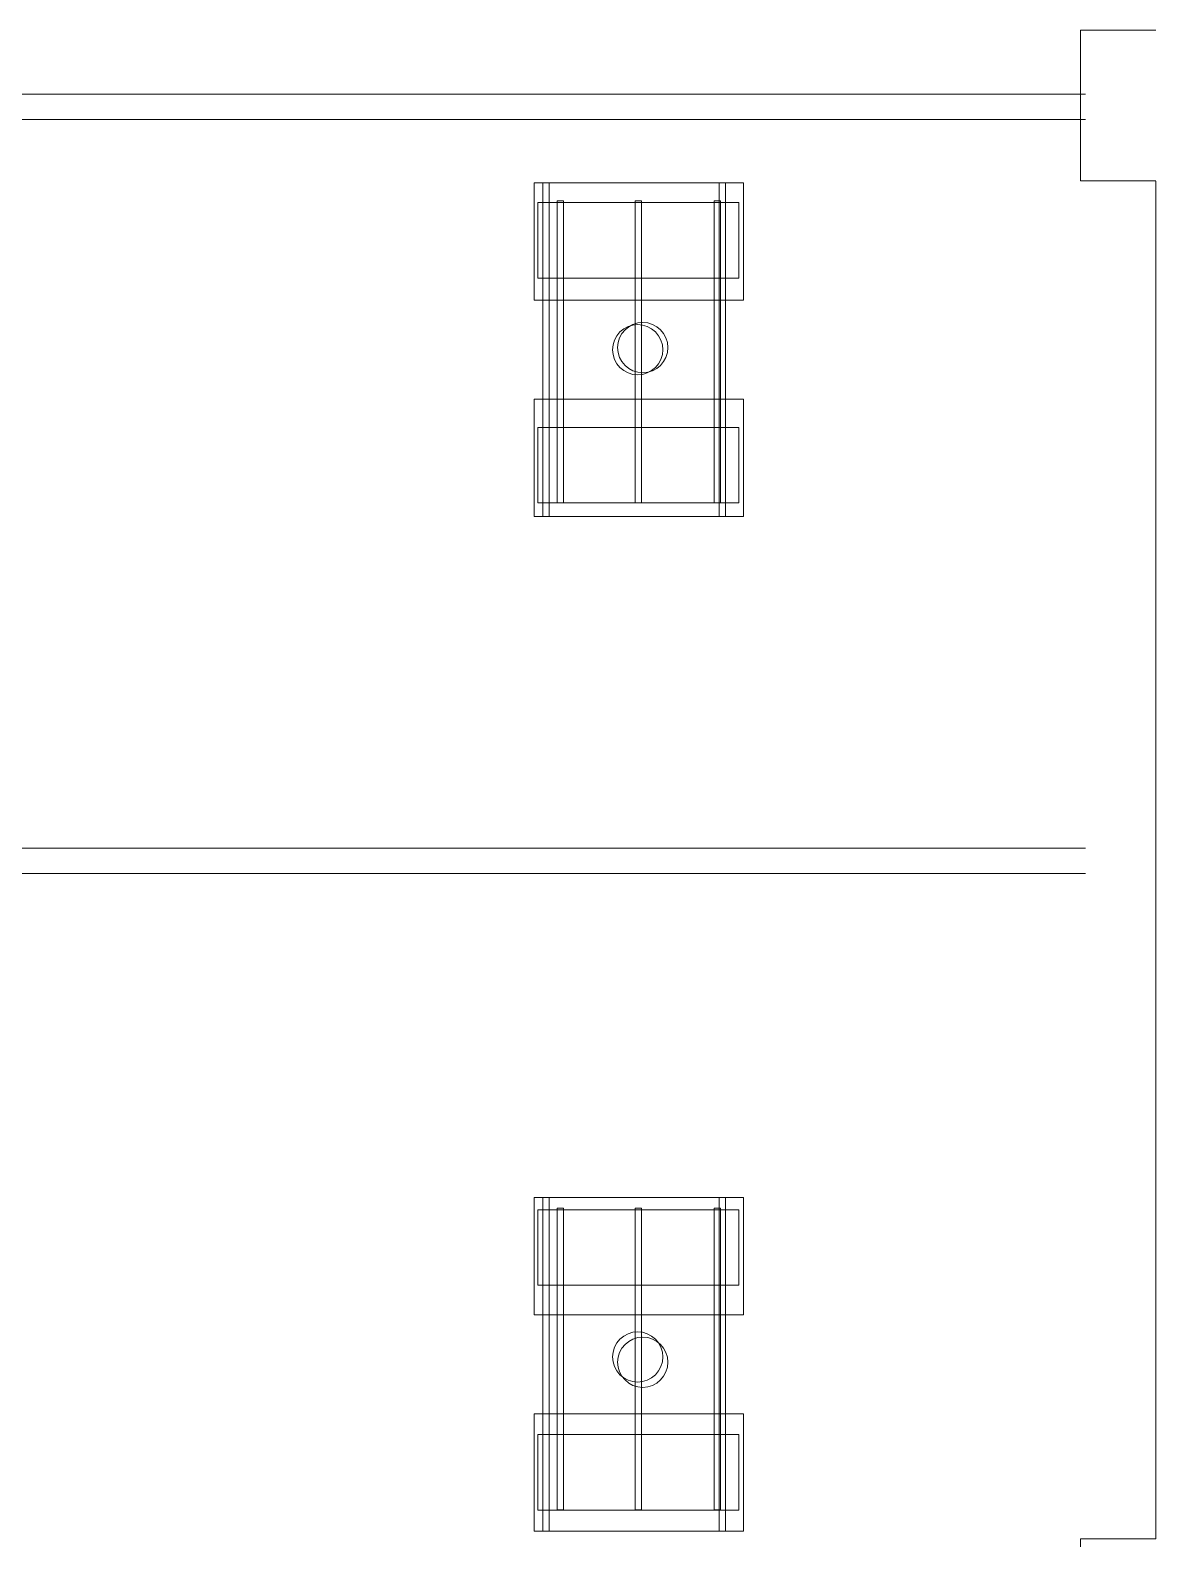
# Model space of a CAD drawing. Header units: inches. Extents: x -10671 to 1761, y -674 to 7170.
# Drawn here: x -2804 to -2535.2, y 3276.3 to 3636.3 of the extents above; entities that cross this region are included whole.
import ezdxf

# ---------------------------------------------------------------- set-up
doc = ezdxf.new("R2010")
doc.units = ezdxf.units.IN
doc.header["$LTSCALE"] = 19.2
doc.header["$MEASUREMENT"] = 0
doc.layers.add('PDF', color=6, linetype='Continuous', lineweight=5, true_color=0xff00ff)
doc.layers.add('Venue-Rigging Steel-High', color=7, linetype='Continuous', lineweight=5, true_color=0x800000)
doc.layers.add('Venue-Ceiling-Lights', color=7, linetype='Continuous', lineweight=5)
doc.layers.add('Venue-Walls and Doors', color=7, linetype='Continuous', lineweight=5)

# ---------------------------------------------------------------- blocks, each defined once
blk = doc.blocks.new('Group-1360-1')
at = {"layer": 'PDF'}
for points, invisible_edges in [([(-2660.1, 3565.92, 388), (-2663.18, 3564.28, 388), (-2664.82, 3561.21, 388), (-2660.1, 3565.92, 388)], 15), ([(-2654.69, 3564.28, 388), (-2660.1, 3565.92, 388), (-2664.82, 3561.21, 388), (-2654.69, 3564.28, 388)], 15), ([(-2664.82, 3561.21, 398), (-2664.48, 3562.34, 398), (-2663.18, 3564.28, 398), (-2664.82, 3561.21, 398)], 14), ([(-2663.92, 3556.71, 398), (-2664.82, 3561.21, 398), (-2663.18, 3564.28, 398), (-2663.92, 3556.71, 398)], 15), ([(-2663.18, 3564.28, 388), (-2664.48, 3562.34, 388), (-2664.82, 3561.21, 388), (-2663.18, 3564.28, 388)], 13), ([(-2653.94, 3556.71, 388), (-2654.69, 3564.28, 388), (-2664.82, 3561.21, 388), (-2653.94, 3556.71, 388)], 15), ([(-2664.48, 3562.34, 398), (-2663.92, 3563.37, 398), (-2663.18, 3564.28, 398), (-2664.48, 3562.34, 398)], 12), ([(-2663.18, 3564.28, 388), (-2663.92, 3563.37, 388), (-2664.48, 3562.34, 388), (-2663.18, 3564.28, 388)], 12), ([(-2663.92, 3556.71, 398), (-2663.18, 3564.28, 398), (-2653.05, 3561.21, 398), (-2663.92, 3556.71, 398)], 15), ([(-2663.18, 3564.28, 398), (-2662.27, 3565.03, 398), (-2660.1, 3565.92, 398), (-2663.18, 3564.28, 398)], 14), ([(-2663.18, 3564.28, 398), (-2660.1, 3565.92, 398), (-2657.76, 3565.92, 398), (-2663.18, 3564.28, 398)], 15), ([(-2663.18, 3564.28, 398), (-2657.76, 3565.92, 398), (-2653.05, 3561.21, 398), (-2663.18, 3564.28, 398)], 15), ([(-2660.1, 3565.92, 388), (-2662.27, 3565.03, 388), (-2663.18, 3564.28, 388), (-2660.1, 3565.92, 388)], 13), ([(-2662.27, 3565.03, 398), (-2661.23, 3565.58, 398), (-2660.1, 3565.92, 398), (-2662.27, 3565.03, 398)], 12), ([(-2660.1, 3565.92, 388), (-2661.23, 3565.58, 388), (-2662.27, 3565.03, 388), (-2660.1, 3565.92, 388)], 12), ([(-2660.1, 3565.92, 398), (-2658.93, 3566.04, 398), (-2657.76, 3565.92, 398), (-2660.1, 3565.92, 398)], 12), ([(-2657.76, 3565.92, 388), (-2658.93, 3566.04, 388), (-2660.1, 3565.92, 388), (-2657.76, 3565.92, 388)], 12), ([(-2654.69, 3564.28, 388), (-2657.76, 3565.92, 388), (-2660.1, 3565.92, 388), (-2654.69, 3564.28, 388)], 15), ([(-2657.76, 3565.92, 398), (-2656.64, 3565.58, 398), (-2655.6, 3565.03, 398), (-2657.76, 3565.92, 398)], 12), ([(-2657.76, 3565.92, 398), (-2655.6, 3565.03, 398), (-2654.69, 3564.28, 398), (-2657.76, 3565.92, 398)], 13), ([(-2657.76, 3565.92, 398), (-2654.69, 3564.28, 398), (-2653.05, 3561.21, 398), (-2657.76, 3565.92, 398)], 15), ([(-2655.6, 3565.03, 388), (-2656.64, 3565.58, 388), (-2657.76, 3565.92, 388), (-2655.6, 3565.03, 388)], 12), ([(-2654.69, 3564.28, 388), (-2655.6, 3565.03, 388), (-2657.76, 3565.92, 388), (-2654.69, 3564.28, 388)], 14), ([(-2654.69, 3564.28, 398), (-2653.94, 3563.37, 398), (-2653.39, 3562.34, 398), (-2654.69, 3564.28, 398)], 12), ([(-2654.69, 3564.28, 398), (-2653.39, 3562.34, 398), (-2653.05, 3561.21, 398), (-2654.69, 3564.28, 398)], 13), ([(-2653.39, 3562.34, 388), (-2653.94, 3563.37, 388), (-2654.69, 3564.28, 388), (-2653.39, 3562.34, 388)], 12), ([(-2653.05, 3561.21, 388), (-2653.39, 3562.34, 388), (-2654.69, 3564.28, 388), (-2653.05, 3561.21, 388)], 14), ([(-2653.94, 3556.71, 388), (-2653.05, 3561.21, 388), (-2654.69, 3564.28, 388), (-2653.94, 3556.71, 388)], 15), ([(-2664.82, 3558.87, 398), (-2664.93, 3560.04, 398), (-2664.82, 3561.21, 398), (-2664.82, 3558.87, 398)], 12), ([(-2664.82, 3561.21, 388), (-2664.93, 3560.04, 388), (-2664.82, 3558.87, 388), (-2664.82, 3561.21, 388)], 12), ([(-2663.92, 3556.71, 398), (-2664.82, 3558.87, 398), (-2664.82, 3561.21, 398), (-2663.92, 3556.71, 398)], 15), ([(-2664.82, 3561.21, 388), (-2664.82, 3558.87, 388), (-2663.92, 3556.71, 388), (-2664.82, 3561.21, 388)], 15), ([(-2664.82, 3561.21, 388), (-2663.92, 3556.71, 388), (-2662.27, 3555.05, 388), (-2664.82, 3561.21, 388)], 15), ([(-2664.82, 3561.21, 388), (-2662.27, 3555.05, 388), (-2653.94, 3556.71, 388), (-2664.82, 3561.21, 388)], 15), ([(-2653.05, 3561.21, 398), (-2655.6, 3555.05, 398), (-2663.92, 3556.71, 398), (-2653.05, 3561.21, 398)], 15), ([(-2653.05, 3561.21, 398), (-2653.94, 3556.71, 398), (-2655.6, 3555.05, 398), (-2653.05, 3561.21, 398)], 15), ([(-2653.05, 3561.21, 398), (-2653.05, 3558.87, 398), (-2653.94, 3556.71, 398), (-2653.05, 3561.21, 398)], 15), ([(-2653.94, 3556.71, 388), (-2653.05, 3558.87, 388), (-2653.05, 3561.21, 388), (-2653.94, 3556.71, 388)], 15), ([(-2653.05, 3561.21, 398), (-2652.93, 3560.04, 398), (-2653.05, 3558.87, 398), (-2653.05, 3561.21, 398)], 12), ([(-2653.05, 3558.87, 388), (-2652.93, 3560.04, 388), (-2653.05, 3561.21, 388), (-2653.05, 3558.87, 388)], 12), ([(-2663.92, 3556.71, 398), (-2664.48, 3557.74, 398), (-2664.82, 3558.87, 398), (-2663.92, 3556.71, 398)], 12), ([(-2664.82, 3558.87, 388), (-2664.48, 3557.74, 388), (-2663.92, 3556.71, 388), (-2664.82, 3558.87, 388)], 12), ([(-2653.05, 3558.87, 398), (-2653.39, 3557.74, 398), (-2653.94, 3556.71, 398), (-2653.05, 3558.87, 398)], 12), ([(-2653.94, 3556.71, 388), (-2653.39, 3557.74, 388), (-2653.05, 3558.87, 388), (-2653.94, 3556.71, 388)], 12), ([(-2662.27, 3555.05, 398), (-2663.18, 3555.8, 398), (-2663.92, 3556.71, 398), (-2662.27, 3555.05, 398)], 12), ([(-2660.1, 3554.16, 398), (-2662.27, 3555.05, 398), (-2663.92, 3556.71, 398), (-2660.1, 3554.16, 398)], 15), ([(-2655.6, 3555.05, 398), (-2660.1, 3554.16, 398), (-2663.92, 3556.71, 398), (-2655.6, 3555.05, 398)], 15), ([(-2663.92, 3556.71, 388), (-2663.18, 3555.8, 388), (-2662.27, 3555.05, 388), (-2663.92, 3556.71, 388)], 12), ([(-2662.27, 3555.05, 388), (-2657.76, 3554.16, 388), (-2653.94, 3556.71, 388), (-2662.27, 3555.05, 388)], 15), ([(-2660.1, 3554.16, 398), (-2661.23, 3554.5, 398), (-2662.27, 3555.05, 398), (-2660.1, 3554.16, 398)], 12), ([(-2662.27, 3555.05, 388), (-2661.23, 3554.5, 388), (-2660.1, 3554.16, 388), (-2662.27, 3555.05, 388)], 12), ([(-2662.27, 3555.05, 388), (-2660.1, 3554.16, 388), (-2657.76, 3554.16, 388), (-2662.27, 3555.05, 388)], 15), ([(-2655.6, 3555.05, 398), (-2657.76, 3554.16, 398), (-2660.1, 3554.16, 398), (-2655.6, 3555.05, 398)], 15), ([(-2657.76, 3554.16, 398), (-2658.93, 3554.04, 398), (-2660.1, 3554.16, 398), (-2657.76, 3554.16, 398)], 12), ([(-2660.1, 3554.16, 388), (-2658.93, 3554.04, 388), (-2657.76, 3554.16, 388), (-2660.1, 3554.16, 388)], 12), ([(-2657.76, 3554.16, 388), (-2655.6, 3555.05, 388), (-2653.94, 3556.71, 388), (-2657.76, 3554.16, 388)], 15), ([(-2655.6, 3555.05, 398), (-2656.64, 3554.5, 398), (-2657.76, 3554.16, 398), (-2655.6, 3555.05, 398)], 12), ([(-2657.76, 3554.16, 388), (-2656.64, 3554.5, 388), (-2655.6, 3555.05, 388), (-2657.76, 3554.16, 388)], 12), ([(-2653.94, 3556.71, 398), (-2654.69, 3555.8, 398), (-2655.6, 3555.05, 398), (-2653.94, 3556.71, 398)], 12), ([(-2655.6, 3555.05, 388), (-2654.69, 3555.8, 388), (-2653.94, 3556.71, 388), (-2655.6, 3555.05, 388)], 12)]:
    blk.add_3dface(points, dxfattribs=dict(at, invisible_edges=invisible_edges))
for points in [[(-2663.92, 3563.37, 388), (-2663.92, 3563.37, 398), (-2663.18, 3564.28, 398), (-2663.18, 3564.28, 388)], [(-2663.18, 3564.28, 388), (-2663.18, 3564.28, 398), (-2662.27, 3565.03, 398), (-2662.27, 3565.03, 388)], [(-2662.27, 3565.03, 388), (-2662.27, 3565.03, 398), (-2661.23, 3565.58, 398), (-2661.23, 3565.58, 388)], [(-2661.23, 3565.58, 388), (-2661.23, 3565.58, 398), (-2660.1, 3565.92, 398), (-2660.1, 3565.92, 388)], [(-2660.1, 3565.92, 388), (-2660.1, 3565.92, 398), (-2658.93, 3566.04, 398), (-2658.93, 3566.04, 388)], [(-2658.93, 3566.04, 388), (-2658.93, 3566.04, 398), (-2657.76, 3565.92, 398), (-2657.76, 3565.92, 388)], [(-2657.76, 3565.92, 388), (-2657.76, 3565.92, 398), (-2656.64, 3565.58, 398), (-2656.64, 3565.58, 388)], [(-2656.64, 3565.58, 388), (-2656.64, 3565.58, 398), (-2655.6, 3565.03, 398), (-2655.6, 3565.03, 388)], [(-2655.6, 3565.03, 388), (-2655.6, 3565.03, 398), (-2654.69, 3564.28, 398), (-2654.69, 3564.28, 388)], [(-2654.69, 3564.28, 388), (-2654.69, 3564.28, 398), (-2653.94, 3563.37, 398), (-2653.94, 3563.37, 388)], [(-2664.93, 3560.04, 388), (-2664.93, 3560.04, 398), (-2664.82, 3561.21, 398), (-2664.82, 3561.21, 388)], [(-2664.82, 3561.21, 388), (-2664.82, 3561.21, 398), (-2664.48, 3562.34, 398), (-2664.48, 3562.34, 388)], [(-2664.48, 3562.34, 388), (-2664.48, 3562.34, 398), (-2663.92, 3563.37, 398), (-2663.92, 3563.37, 388)], [(-2653.94, 3563.37, 388), (-2653.94, 3563.37, 398), (-2653.39, 3562.34, 398), (-2653.39, 3562.34, 388)], [(-2653.39, 3562.34, 388), (-2653.39, 3562.34, 398), (-2653.05, 3561.21, 398), (-2653.05, 3561.21, 388)], [(-2653.05, 3561.21, 388), (-2653.05, 3561.21, 398), (-2652.93, 3560.04, 398), (-2652.93, 3560.04, 388)], [(-2664.82, 3558.87, 388), (-2664.82, 3558.87, 398), (-2664.93, 3560.04, 398), (-2664.93, 3560.04, 388)], [(-2664.48, 3557.74, 388), (-2664.48, 3557.74, 398), (-2664.82, 3558.87, 398), (-2664.82, 3558.87, 388)], [(-2663.92, 3556.71, 388), (-2663.92, 3556.71, 398), (-2664.48, 3557.74, 398), (-2664.48, 3557.74, 388)], [(-2653.39, 3557.74, 388), (-2653.39, 3557.74, 398), (-2653.94, 3556.71, 398), (-2653.94, 3556.71, 388)], [(-2653.05, 3558.87, 388), (-2653.05, 3558.87, 398), (-2653.39, 3557.74, 398), (-2653.39, 3557.74, 388)], [(-2652.93, 3560.04, 388), (-2652.93, 3560.04, 398), (-2653.05, 3558.87, 398), (-2653.05, 3558.87, 388)], [(-2663.18, 3555.8, 388), (-2663.18, 3555.8, 398), (-2663.92, 3556.71, 398), (-2663.92, 3556.71, 388)], [(-2662.27, 3555.05, 388), (-2662.27, 3555.05, 398), (-2663.18, 3555.8, 398), (-2663.18, 3555.8, 388)], [(-2661.23, 3554.5, 388), (-2661.23, 3554.5, 398), (-2662.27, 3555.05, 398), (-2662.27, 3555.05, 388)], [(-2660.1, 3554.16, 388), (-2660.1, 3554.16, 398), (-2661.23, 3554.5, 398), (-2661.23, 3554.5, 388)], [(-2658.93, 3554.04, 388), (-2658.93, 3554.04, 398), (-2660.1, 3554.16, 398), (-2660.1, 3554.16, 388)], [(-2657.76, 3554.16, 388), (-2657.76, 3554.16, 398), (-2658.93, 3554.04, 398), (-2658.93, 3554.04, 388)], [(-2656.64, 3554.5, 388), (-2656.64, 3554.5, 398), (-2657.76, 3554.16, 398), (-2657.76, 3554.16, 388)], [(-2655.6, 3555.05, 388), (-2655.6, 3555.05, 398), (-2656.64, 3554.5, 398), (-2656.64, 3554.5, 388)], [(-2654.69, 3555.8, 388), (-2654.69, 3555.8, 398), (-2655.6, 3555.05, 398), (-2655.6, 3555.05, 388)], [(-2653.94, 3556.71, 388), (-2653.94, 3556.71, 398), (-2654.69, 3555.8, 398), (-2654.69, 3555.8, 388)]]:
    blk.add_3dface(points, dxfattribs=at)
blk = doc.blocks.new('Group-1361-1')
at = {"layer": 'PDF'}
for points in [[(-2682.81, 3595.14, 393.91), (-2682.81, 3595.14, 397.91), (-2634.81, 3595.14, 397.91), (-2634.81, 3595.14, 393.91)], [(-2682.81, 3577.14, 393.91), (-2682.81, 3577.14, 397.91), (-2682.81, 3595.14, 397.91), (-2682.81, 3595.14, 393.91)], [(-2634.81, 3595.14, 397.91), (-2682.81, 3595.14, 397.91), (-2682.81, 3577.14, 397.91), (-2634.81, 3577.14, 397.91)], [(-2634.81, 3577.14, 393.91), (-2682.81, 3577.14, 393.91), (-2682.81, 3595.14, 393.91), (-2634.81, 3595.14, 393.91)], [(-2634.81, 3595.14, 393.91), (-2634.81, 3595.14, 397.91), (-2634.81, 3577.14, 397.91), (-2634.81, 3577.14, 393.91)], [(-2634.81, 3577.14, 393.91), (-2634.81, 3577.14, 397.91), (-2682.81, 3577.14, 397.91), (-2682.81, 3577.14, 393.91)]]:
    blk.add_3dface(points, dxfattribs=at)
blk = doc.blocks.new('Group-1362-1')
at = {"layer": 'PDF'}
for points in [[(-2640.7, 3595.54, 397.97), (-2640.7, 3595.54, 398.97), (-2639.2, 3595.54, 398.97), (-2639.2, 3595.54, 397.97)], [(-2640.7, 3523.54, 397.97), (-2640.7, 3523.54, 398.97), (-2640.7, 3595.54, 398.97), (-2640.7, 3595.54, 397.97)], [(-2639.2, 3595.54, 398.97), (-2640.7, 3595.54, 398.97), (-2640.7, 3523.54, 398.97), (-2639.2, 3523.54, 398.97)], [(-2639.2, 3523.54, 397.97), (-2640.7, 3523.54, 397.97), (-2640.7, 3595.54, 397.97), (-2639.2, 3595.54, 397.97)], [(-2639.2, 3595.54, 397.97), (-2639.2, 3595.54, 398.97), (-2639.2, 3523.54, 398.97), (-2639.2, 3523.54, 397.97)], [(-2639.2, 3523.54, 397.97), (-2639.2, 3523.54, 398.97), (-2640.7, 3523.54, 398.97), (-2640.7, 3523.54, 397.97)]]:
    blk.add_3dface(points, dxfattribs=at)
blk = doc.blocks.new('Group-1363-1')
at = {"layer": 'PDF'}
for points in [[(-2659.52, 3595.54, 397.97), (-2659.52, 3595.54, 398.97), (-2658.02, 3595.54, 398.97), (-2658.02, 3595.54, 397.97)], [(-2659.52, 3523.54, 397.97), (-2659.52, 3523.54, 398.97), (-2659.52, 3595.54, 398.97), (-2659.52, 3595.54, 397.97)], [(-2658.02, 3595.54, 398.97), (-2659.52, 3595.54, 398.97), (-2659.52, 3523.54, 398.97), (-2658.02, 3523.54, 398.97)], [(-2658.02, 3523.54, 397.97), (-2659.52, 3523.54, 397.97), (-2659.52, 3595.54, 397.97), (-2658.02, 3595.54, 397.97)], [(-2658.02, 3595.54, 397.97), (-2658.02, 3595.54, 398.97), (-2658.02, 3523.54, 398.97), (-2658.02, 3523.54, 397.97)], [(-2658.02, 3523.54, 397.97), (-2658.02, 3523.54, 398.97), (-2659.52, 3523.54, 398.97), (-2659.52, 3523.54, 397.97)]]:
    blk.add_3dface(points, dxfattribs=at)
blk = doc.blocks.new('Group-1364-1')
at = {"layer": 'PDF'}
for points in [[(-2678.12, 3595.54, 397.97), (-2678.12, 3595.54, 398.97), (-2676.62, 3595.54, 398.97), (-2676.62, 3595.54, 397.97)], [(-2678.12, 3523.54, 397.97), (-2678.12, 3523.54, 398.97), (-2678.12, 3595.54, 398.97), (-2678.12, 3595.54, 397.97)], [(-2676.62, 3595.54, 398.97), (-2678.12, 3595.54, 398.97), (-2678.12, 3523.54, 398.97), (-2676.62, 3523.54, 398.97)], [(-2676.62, 3523.54, 397.97), (-2678.12, 3523.54, 397.97), (-2678.12, 3595.54, 397.97), (-2676.62, 3595.54, 397.97)], [(-2676.62, 3595.54, 397.97), (-2676.62, 3595.54, 398.97), (-2676.62, 3523.54, 398.97), (-2676.62, 3523.54, 397.97)], [(-2676.62, 3523.54, 397.97), (-2676.62, 3523.54, 398.97), (-2678.12, 3523.54, 398.97), (-2678.12, 3523.54, 397.97)]]:
    blk.add_3dface(points, dxfattribs=at)
blk = doc.blocks.new('Group-1365-1')
at = {"layer": 'PDF'}
for points in [[(-2682.81, 3541.51, 393.91), (-2682.81, 3541.51, 397.91), (-2634.81, 3541.51, 397.91), (-2634.81, 3541.51, 393.91)], [(-2682.81, 3523.51, 393.91), (-2682.81, 3523.51, 397.91), (-2682.81, 3541.51, 397.91), (-2682.81, 3541.51, 393.91)], [(-2634.81, 3541.51, 397.91), (-2682.81, 3541.51, 397.91), (-2682.81, 3523.51, 397.91), (-2634.81, 3523.51, 397.91)], [(-2634.81, 3523.51, 393.91), (-2682.81, 3523.51, 393.91), (-2682.81, 3541.51, 393.91), (-2634.81, 3541.51, 393.91)], [(-2634.81, 3541.51, 393.91), (-2634.81, 3541.51, 397.91), (-2634.81, 3523.51, 397.91), (-2634.81, 3523.51, 393.91)], [(-2634.81, 3523.51, 393.91), (-2634.81, 3523.51, 397.91), (-2682.81, 3523.51, 397.91), (-2682.81, 3523.51, 393.91)]]:
    blk.add_3dface(points, dxfattribs=at)
blk = doc.blocks.new('Group-1366-1')
at = {"layer": 'PDF'}
for name in ['Group-1361-1', 'Group-1364-1', 'Group-1363-1', 'Group-1362-1', 'Group-1360-1', 'Group-1365-1']:
    blk.add_blockref(name, (0, 0), dxfattribs=at)
blk = doc.blocks.new('Group-1374-1')
at = {"layer": 'PDF'}
for points, invisible_edges in [([(-2664.82, 3320.87, 398), (-2664.48, 3321.99, 398), (-2663.92, 3323.03, 398), (-2664.82, 3320.87, 398)], 12), ([(-2664.82, 3318.53, 398), (-2664.82, 3320.87, 398), (-2663.92, 3323.03, 398), (-2664.82, 3318.53, 398)], 15), ([(-2663.92, 3316.36, 398), (-2664.82, 3318.53, 398), (-2663.92, 3323.03, 398), (-2663.92, 3316.36, 398)], 15), ([(-2663.92, 3323.03, 388), (-2664.48, 3321.99, 388), (-2664.82, 3320.87, 388), (-2663.92, 3323.03, 388)], 12), ([(-2663.92, 3323.03, 388), (-2664.82, 3320.87, 388), (-2663.92, 3316.36, 388), (-2663.92, 3323.03, 388)], 15), ([(-2663.92, 3323.03, 398), (-2662.27, 3324.69, 398), (-2657.76, 3325.58, 398), (-2663.92, 3323.03, 398)], 15), ([(-2663.92, 3323.03, 398), (-2657.76, 3325.58, 398), (-2653.94, 3323.03, 398), (-2663.92, 3323.03, 398)], 15), ([(-2660.1, 3325.58, 388), (-2662.27, 3324.69, 388), (-2663.92, 3323.03, 388), (-2660.1, 3325.58, 388)], 15), ([(-2655.6, 3324.69, 388), (-2660.1, 3325.58, 388), (-2663.92, 3323.03, 388), (-2655.6, 3324.69, 388)], 15), ([(-2663.92, 3323.03, 398), (-2663.18, 3323.94, 398), (-2662.27, 3324.69, 398), (-2663.92, 3323.03, 398)], 12), ([(-2662.27, 3324.69, 388), (-2663.18, 3323.94, 388), (-2663.92, 3323.03, 388), (-2662.27, 3324.69, 388)], 12), ([(-2663.92, 3316.36, 388), (-2653.94, 3316.36, 388), (-2655.6, 3324.69, 388), (-2663.92, 3316.36, 388)], 15), ([(-2663.92, 3316.36, 388), (-2655.6, 3324.69, 388), (-2663.92, 3323.03, 388), (-2663.92, 3316.36, 388)], 15), ([(-2663.92, 3323.03, 398), (-2653.94, 3323.03, 398), (-2655.6, 3314.71, 398), (-2663.92, 3323.03, 398)], 15), ([(-2663.92, 3323.03, 398), (-2655.6, 3314.71, 398), (-2663.92, 3316.36, 398), (-2663.92, 3323.03, 398)], 15), ([(-2662.27, 3324.69, 398), (-2661.23, 3325.24, 398), (-2660.1, 3325.58, 398), (-2662.27, 3324.69, 398)], 12), ([(-2662.27, 3324.69, 398), (-2660.1, 3325.58, 398), (-2657.76, 3325.58, 398), (-2662.27, 3324.69, 398)], 15), ([(-2660.1, 3325.58, 388), (-2661.23, 3325.24, 388), (-2662.27, 3324.69, 388), (-2660.1, 3325.58, 388)], 12), ([(-2660.1, 3325.58, 398), (-2658.93, 3325.7, 398), (-2657.76, 3325.58, 398), (-2660.1, 3325.58, 398)], 12), ([(-2657.76, 3325.58, 388), (-2658.93, 3325.7, 388), (-2660.1, 3325.58, 388), (-2657.76, 3325.58, 388)], 12), ([(-2655.6, 3324.69, 388), (-2657.76, 3325.58, 388), (-2660.1, 3325.58, 388), (-2655.6, 3324.69, 388)], 15), ([(-2657.76, 3325.58, 398), (-2656.64, 3325.24, 398), (-2655.6, 3324.69, 398), (-2657.76, 3325.58, 398)], 12), ([(-2657.76, 3325.58, 398), (-2655.6, 3324.69, 398), (-2653.94, 3323.03, 398), (-2657.76, 3325.58, 398)], 15), ([(-2655.6, 3324.69, 388), (-2656.64, 3325.24, 388), (-2657.76, 3325.58, 388), (-2655.6, 3324.69, 388)], 12), ([(-2655.6, 3324.69, 398), (-2654.69, 3323.94, 398), (-2653.94, 3323.03, 398), (-2655.6, 3324.69, 398)], 12), ([(-2653.94, 3323.03, 388), (-2654.69, 3323.94, 388), (-2655.6, 3324.69, 388), (-2653.94, 3323.03, 388)], 12), ([(-2653.05, 3320.87, 388), (-2653.94, 3323.03, 388), (-2655.6, 3324.69, 388), (-2653.05, 3320.87, 388)], 15), ([(-2653.94, 3316.36, 388), (-2653.05, 3320.87, 388), (-2655.6, 3324.69, 388), (-2653.94, 3316.36, 388)], 15), ([(-2653.94, 3323.03, 398), (-2653.05, 3318.53, 398), (-2655.6, 3314.71, 398), (-2653.94, 3323.03, 398)], 15), ([(-2653.94, 3323.03, 398), (-2653.39, 3321.99, 398), (-2653.05, 3320.87, 398), (-2653.94, 3323.03, 398)], 12), ([(-2653.94, 3323.03, 398), (-2653.05, 3320.87, 398), (-2653.05, 3318.53, 398), (-2653.94, 3323.03, 398)], 15), ([(-2653.05, 3320.87, 388), (-2653.39, 3321.99, 388), (-2653.94, 3323.03, 388), (-2653.05, 3320.87, 388)], 12), ([(-2664.82, 3318.53, 398), (-2664.93, 3319.7, 398), (-2664.82, 3320.87, 398), (-2664.82, 3318.53, 398)], 12), ([(-2664.82, 3320.87, 388), (-2664.93, 3319.7, 388), (-2664.82, 3318.53, 388), (-2664.82, 3320.87, 388)], 12), ([(-2664.82, 3320.87, 388), (-2664.82, 3318.53, 388), (-2663.92, 3316.36, 388), (-2664.82, 3320.87, 388)], 15), ([(-2653.94, 3316.36, 388), (-2653.05, 3318.53, 388), (-2653.05, 3320.87, 388), (-2653.94, 3316.36, 388)], 15), ([(-2653.05, 3320.87, 398), (-2652.93, 3319.7, 398), (-2653.05, 3318.53, 398), (-2653.05, 3320.87, 398)], 12), ([(-2653.05, 3318.53, 388), (-2652.93, 3319.7, 388), (-2653.05, 3320.87, 388), (-2653.05, 3318.53, 388)], 12), ([(-2663.92, 3316.36, 398), (-2664.48, 3317.4, 398), (-2664.82, 3318.53, 398), (-2663.92, 3316.36, 398)], 12), ([(-2664.82, 3318.53, 388), (-2664.48, 3317.4, 388), (-2663.92, 3316.36, 388), (-2664.82, 3318.53, 388)], 12), ([(-2662.27, 3314.71, 398), (-2663.18, 3315.45, 398), (-2663.92, 3316.36, 398), (-2662.27, 3314.71, 398)], 12), ([(-2660.1, 3313.81, 398), (-2662.27, 3314.71, 398), (-2663.92, 3316.36, 398), (-2660.1, 3313.81, 398)], 15), ([(-2655.6, 3314.71, 398), (-2660.1, 3313.81, 398), (-2663.92, 3316.36, 398), (-2655.6, 3314.71, 398)], 15), ([(-2663.92, 3316.36, 388), (-2663.18, 3315.45, 388), (-2662.27, 3314.71, 388), (-2663.92, 3316.36, 388)], 12), ([(-2663.92, 3316.36, 388), (-2662.27, 3314.71, 388), (-2657.76, 3313.81, 388), (-2663.92, 3316.36, 388)], 15), ([(-2663.92, 3316.36, 388), (-2657.76, 3313.81, 388), (-2653.94, 3316.36, 388), (-2663.92, 3316.36, 388)], 15), ([(-2657.76, 3313.81, 388), (-2655.6, 3314.71, 388), (-2653.94, 3316.36, 388), (-2657.76, 3313.81, 388)], 15), ([(-2653.05, 3318.53, 398), (-2653.94, 3316.36, 398), (-2655.6, 3314.71, 398), (-2653.05, 3318.53, 398)], 15), ([(-2653.94, 3316.36, 398), (-2654.69, 3315.45, 398), (-2655.6, 3314.71, 398), (-2653.94, 3316.36, 398)], 12), ([(-2655.6, 3314.71, 388), (-2654.69, 3315.45, 388), (-2653.94, 3316.36, 388), (-2655.6, 3314.71, 388)], 12), ([(-2653.05, 3318.53, 398), (-2653.39, 3317.4, 398), (-2653.94, 3316.36, 398), (-2653.05, 3318.53, 398)], 12), ([(-2653.94, 3316.36, 388), (-2653.39, 3317.4, 388), (-2653.05, 3318.53, 388), (-2653.94, 3316.36, 388)], 12), ([(-2660.1, 3313.81, 398), (-2661.23, 3314.15, 398), (-2662.27, 3314.71, 398), (-2660.1, 3313.81, 398)], 12), ([(-2662.27, 3314.71, 388), (-2661.23, 3314.15, 388), (-2660.1, 3313.81, 388), (-2662.27, 3314.71, 388)], 12), ([(-2662.27, 3314.71, 388), (-2660.1, 3313.81, 388), (-2657.76, 3313.81, 388), (-2662.27, 3314.71, 388)], 15), ([(-2655.6, 3314.71, 398), (-2657.76, 3313.81, 398), (-2660.1, 3313.81, 398), (-2655.6, 3314.71, 398)], 15), ([(-2657.76, 3313.81, 398), (-2658.93, 3313.7, 398), (-2660.1, 3313.81, 398), (-2657.76, 3313.81, 398)], 12), ([(-2660.1, 3313.81, 388), (-2658.93, 3313.7, 388), (-2657.76, 3313.81, 388), (-2660.1, 3313.81, 388)], 12), ([(-2655.6, 3314.71, 398), (-2656.64, 3314.15, 398), (-2657.76, 3313.81, 398), (-2655.6, 3314.71, 398)], 12), ([(-2657.76, 3313.81, 388), (-2656.64, 3314.15, 388), (-2655.6, 3314.71, 388), (-2657.76, 3313.81, 388)], 12)]:
    blk.add_3dface(points, dxfattribs=dict(at, invisible_edges=invisible_edges))
for points in [[(-2664.48, 3321.99, 388), (-2664.48, 3321.99, 398), (-2663.92, 3323.03, 398), (-2663.92, 3323.03, 388)], [(-2663.92, 3323.03, 388), (-2663.92, 3323.03, 398), (-2663.18, 3323.94, 398), (-2663.18, 3323.94, 388)], [(-2663.18, 3323.94, 388), (-2663.18, 3323.94, 398), (-2662.27, 3324.69, 398), (-2662.27, 3324.69, 388)], [(-2662.27, 3324.69, 388), (-2662.27, 3324.69, 398), (-2661.23, 3325.24, 398), (-2661.23, 3325.24, 388)], [(-2661.23, 3325.24, 388), (-2661.23, 3325.24, 398), (-2660.1, 3325.58, 398), (-2660.1, 3325.58, 388)], [(-2660.1, 3325.58, 388), (-2660.1, 3325.58, 398), (-2658.93, 3325.7, 398), (-2658.93, 3325.7, 388)], [(-2658.93, 3325.7, 388), (-2658.93, 3325.7, 398), (-2657.76, 3325.58, 398), (-2657.76, 3325.58, 388)], [(-2657.76, 3325.58, 388), (-2657.76, 3325.58, 398), (-2656.64, 3325.24, 398), (-2656.64, 3325.24, 388)], [(-2656.64, 3325.24, 388), (-2656.64, 3325.24, 398), (-2655.6, 3324.69, 398), (-2655.6, 3324.69, 388)], [(-2655.6, 3324.69, 388), (-2655.6, 3324.69, 398), (-2654.69, 3323.94, 398), (-2654.69, 3323.94, 388)], [(-2654.69, 3323.94, 388), (-2654.69, 3323.94, 398), (-2653.94, 3323.03, 398), (-2653.94, 3323.03, 388)], [(-2653.94, 3323.03, 388), (-2653.94, 3323.03, 398), (-2653.39, 3321.99, 398), (-2653.39, 3321.99, 388)], [(-2664.93, 3319.7, 388), (-2664.93, 3319.7, 398), (-2664.82, 3320.87, 398), (-2664.82, 3320.87, 388)], [(-2664.82, 3318.53, 388), (-2664.82, 3318.53, 398), (-2664.93, 3319.7, 398), (-2664.93, 3319.7, 388)], [(-2664.82, 3320.87, 388), (-2664.82, 3320.87, 398), (-2664.48, 3321.99, 398), (-2664.48, 3321.99, 388)], [(-2653.39, 3321.99, 388), (-2653.39, 3321.99, 398), (-2653.05, 3320.87, 398), (-2653.05, 3320.87, 388)], [(-2653.05, 3320.87, 388), (-2653.05, 3320.87, 398), (-2652.93, 3319.7, 398), (-2652.93, 3319.7, 388)], [(-2652.93, 3319.7, 388), (-2652.93, 3319.7, 398), (-2653.05, 3318.53, 398), (-2653.05, 3318.53, 388)], [(-2664.48, 3317.4, 388), (-2664.48, 3317.4, 398), (-2664.82, 3318.53, 398), (-2664.82, 3318.53, 388)], [(-2663.92, 3316.36, 388), (-2663.92, 3316.36, 398), (-2664.48, 3317.4, 398), (-2664.48, 3317.4, 388)], [(-2663.18, 3315.45, 388), (-2663.18, 3315.45, 398), (-2663.92, 3316.36, 398), (-2663.92, 3316.36, 388)], [(-2653.94, 3316.36, 388), (-2653.94, 3316.36, 398), (-2654.69, 3315.45, 398), (-2654.69, 3315.45, 388)], [(-2653.39, 3317.4, 388), (-2653.39, 3317.4, 398), (-2653.94, 3316.36, 398), (-2653.94, 3316.36, 388)], [(-2653.05, 3318.53, 388), (-2653.05, 3318.53, 398), (-2653.39, 3317.4, 398), (-2653.39, 3317.4, 388)], [(-2662.27, 3314.71, 388), (-2662.27, 3314.71, 398), (-2663.18, 3315.45, 398), (-2663.18, 3315.45, 388)], [(-2661.23, 3314.15, 388), (-2661.23, 3314.15, 398), (-2662.27, 3314.71, 398), (-2662.27, 3314.71, 388)], [(-2660.1, 3313.81, 388), (-2660.1, 3313.81, 398), (-2661.23, 3314.15, 398), (-2661.23, 3314.15, 388)], [(-2658.93, 3313.7, 388), (-2658.93, 3313.7, 398), (-2660.1, 3313.81, 398), (-2660.1, 3313.81, 388)], [(-2657.76, 3313.81, 388), (-2657.76, 3313.81, 398), (-2658.93, 3313.7, 398), (-2658.93, 3313.7, 388)], [(-2656.64, 3314.15, 388), (-2656.64, 3314.15, 398), (-2657.76, 3313.81, 398), (-2657.76, 3313.81, 388)], [(-2655.6, 3314.71, 388), (-2655.6, 3314.71, 398), (-2656.64, 3314.15, 398), (-2656.64, 3314.15, 388)], [(-2654.69, 3315.45, 388), (-2654.69, 3315.45, 398), (-2655.6, 3314.71, 398), (-2655.6, 3314.71, 388)]]:
    blk.add_3dface(points, dxfattribs=at)
blk = doc.blocks.new('Group-1375-1')
at = {"layer": 'PDF'}
for points in [[(-2682.81, 3354.8, 393.91), (-2682.81, 3354.8, 397.91), (-2634.81, 3354.8, 397.91), (-2634.81, 3354.8, 393.91)], [(-2682.81, 3336.8, 393.91), (-2682.81, 3336.8, 397.91), (-2682.81, 3354.8, 397.91), (-2682.81, 3354.8, 393.91)], [(-2634.81, 3354.8, 397.91), (-2682.81, 3354.8, 397.91), (-2682.81, 3336.8, 397.91), (-2634.81, 3336.8, 397.91)], [(-2634.81, 3336.8, 393.91), (-2682.81, 3336.8, 393.91), (-2682.81, 3354.8, 393.91), (-2634.81, 3354.8, 393.91)], [(-2634.81, 3354.8, 393.91), (-2634.81, 3354.8, 397.91), (-2634.81, 3336.8, 397.91), (-2634.81, 3336.8, 393.91)], [(-2634.81, 3336.8, 393.91), (-2634.81, 3336.8, 397.91), (-2682.81, 3336.8, 397.91), (-2682.81, 3336.8, 393.91)]]:
    blk.add_3dface(points, dxfattribs=at)
blk = doc.blocks.new('Group-1376-1')
at = {"layer": 'PDF'}
for points in [[(-2640.7, 3355.19, 397.97), (-2640.7, 3355.19, 398.97), (-2639.2, 3355.19, 398.97), (-2639.2, 3355.19, 397.97)], [(-2640.7, 3283.19, 397.97), (-2640.7, 3283.19, 398.97), (-2640.7, 3355.19, 398.97), (-2640.7, 3355.19, 397.97)], [(-2639.2, 3355.19, 398.97), (-2640.7, 3355.19, 398.97), (-2640.7, 3283.19, 398.97), (-2639.2, 3283.19, 398.97)], [(-2639.2, 3283.19, 397.97), (-2640.7, 3283.19, 397.97), (-2640.7, 3355.19, 397.97), (-2639.2, 3355.19, 397.97)], [(-2639.2, 3355.19, 397.97), (-2639.2, 3355.19, 398.97), (-2639.2, 3283.19, 398.97), (-2639.2, 3283.19, 397.97)], [(-2639.2, 3283.19, 397.97), (-2639.2, 3283.19, 398.97), (-2640.7, 3283.19, 398.97), (-2640.7, 3283.19, 397.97)]]:
    blk.add_3dface(points, dxfattribs=at)
blk = doc.blocks.new('Group-1377-1')
at = {"layer": 'PDF'}
for points in [[(-2659.52, 3355.19, 397.97), (-2659.52, 3355.19, 398.97), (-2658.02, 3355.19, 398.97), (-2658.02, 3355.19, 397.97)], [(-2659.52, 3283.19, 397.97), (-2659.52, 3283.19, 398.97), (-2659.52, 3355.19, 398.97), (-2659.52, 3355.19, 397.97)], [(-2658.02, 3355.19, 398.97), (-2659.52, 3355.19, 398.97), (-2659.52, 3283.19, 398.97), (-2658.02, 3283.19, 398.97)], [(-2658.02, 3283.19, 397.97), (-2659.52, 3283.19, 397.97), (-2659.52, 3355.19, 397.97), (-2658.02, 3355.19, 397.97)], [(-2658.02, 3355.19, 397.97), (-2658.02, 3355.19, 398.97), (-2658.02, 3283.19, 398.97), (-2658.02, 3283.19, 397.97)], [(-2658.02, 3283.19, 397.97), (-2658.02, 3283.19, 398.97), (-2659.52, 3283.19, 398.97), (-2659.52, 3283.19, 397.97)]]:
    blk.add_3dface(points, dxfattribs=at)
blk = doc.blocks.new('Group-1378-1')
at = {"layer": 'PDF'}
for points in [[(-2678.12, 3355.19, 397.97), (-2678.12, 3355.19, 398.97), (-2676.62, 3355.19, 398.97), (-2676.62, 3355.19, 397.97)], [(-2678.12, 3283.19, 397.97), (-2678.12, 3283.19, 398.97), (-2678.12, 3355.19, 398.97), (-2678.12, 3355.19, 397.97)], [(-2676.62, 3355.19, 398.97), (-2678.12, 3355.19, 398.97), (-2678.12, 3283.19, 398.97), (-2676.62, 3283.19, 398.97)], [(-2676.62, 3283.19, 397.97), (-2678.12, 3283.19, 397.97), (-2678.12, 3355.19, 397.97), (-2676.62, 3355.19, 397.97)], [(-2676.62, 3355.19, 397.97), (-2676.62, 3355.19, 398.97), (-2676.62, 3283.19, 398.97), (-2676.62, 3283.19, 397.97)], [(-2676.62, 3283.19, 397.97), (-2676.62, 3283.19, 398.97), (-2678.12, 3283.19, 398.97), (-2678.12, 3283.19, 397.97)]]:
    blk.add_3dface(points, dxfattribs=at)
blk = doc.blocks.new('Group-1379-1')
at = {"layer": 'PDF'}
for points in [[(-2682.81, 3301.17, 393.91), (-2682.81, 3301.17, 397.91), (-2634.81, 3301.17, 397.91), (-2634.81, 3301.17, 393.91)], [(-2682.81, 3283.17, 393.91), (-2682.81, 3283.17, 397.91), (-2682.81, 3301.17, 397.91), (-2682.81, 3301.17, 393.91)], [(-2634.81, 3301.17, 397.91), (-2682.81, 3301.17, 397.91), (-2682.81, 3283.17, 397.91), (-2634.81, 3283.17, 397.91)], [(-2634.81, 3283.17, 393.91), (-2682.81, 3283.17, 393.91), (-2682.81, 3301.17, 393.91), (-2634.81, 3301.17, 393.91)], [(-2634.81, 3301.17, 393.91), (-2634.81, 3301.17, 397.91), (-2634.81, 3283.17, 397.91), (-2634.81, 3283.17, 393.91)], [(-2634.81, 3283.17, 393.91), (-2634.81, 3283.17, 397.91), (-2682.81, 3283.17, 397.91), (-2682.81, 3283.17, 393.91)]]:
    blk.add_3dface(points, dxfattribs=at)
blk = doc.blocks.new('Group-1380-1')
at = {"layer": 'PDF'}
for name in ['Group-1375-1', 'Group-1378-1', 'Group-1377-1', 'Group-1376-1', 'Group-1374-1', 'Group-1379-1']:
    blk.add_blockref(name, (0, 0), dxfattribs=at)
blk = doc.blocks.new('Group-2710-1')
at = {"layer": 'Venue-Ceiling-Lights', "color": 7, "linetype": 'Continuous', "lineweight": 5, "flags": 128}
for points in [[(-2683.64, 3599.84), (-2633.64, 3599.84), (-2633.64, 3571.84), (-2683.64, 3571.84)], [(-2681.58, 3599.84), (-2680.08, 3599.84), (-2680.08, 3520.26), (-2681.58, 3520.26)], [(-2639.49, 3599.84), (-2637.99, 3599.84), (-2637.99, 3520.26), (-2639.49, 3520.26)], [(-2683.64, 3548.26), (-2633.64, 3548.26), (-2633.64, 3520.26), (-2683.64, 3520.26)]]:
    blk.add_lwpolyline(points, close=True, dxfattribs=at)
at = {"layer": 'Venue-Ceiling-Lights', "color": 7, "linetype": 'Continuous', "lineweight": 5}
blk.add_circle((-2657.72, 3560.55), 6, dxfattribs=at)
blk = doc.blocks.new('Group-2716-1')
at = {"layer": 'Venue-Ceiling-Lights', "color": 7, "linetype": 'Continuous', "lineweight": 5, "flags": 128}
for points in [[(-2683.64, 3357.73), (-2633.64, 3357.73), (-2633.64, 3329.73), (-2683.64, 3329.73)], [(-2681.58, 3357.73), (-2680.08, 3357.73), (-2680.08, 3278.14), (-2681.58, 3278.14)], [(-2639.49, 3357.73), (-2637.99, 3357.73), (-2637.99, 3278.14), (-2639.49, 3278.14)], [(-2683.64, 3306.14), (-2633.64, 3306.14), (-2633.64, 3278.14), (-2683.64, 3278.14)]]:
    blk.add_lwpolyline(points, close=True, dxfattribs=at)
at = {"layer": 'Venue-Ceiling-Lights', "color": 7, "linetype": 'Continuous', "lineweight": 5}
blk.add_circle((-2657.72, 3318.44), 6, dxfattribs=at)

msp = doc.modelspace()

# ---------------------------------------------------------------- linework, layer by layer
at = {"layer": 'Venue-Rigging Steel-High'}
for p, q in [((-3975.08, 3621), (-2552.03, 3621)), ((-3975.08, 3615), (-2552.03, 3615)), ((-3975.08, 3441.07), (-2552.03, 3441.07)), ((-3975.08, 3435.07), (-2552.03, 3435.07))]:
    msp.add_line(p, q, dxfattribs=at)
at = {"layer": 'Venue-Walls and Doors'}
msp.add_line((-2535.25, 3276.3), (-2535.25, 3600.3), dxfattribs=at)
msp.add_line((-2535.25, 3276.3), (-2535.25, 3600.3), dxfattribs=at)
at = {"layer": 'Venue-Walls and Doors', "flags": 128}
for points in [[(-2535.25, 3636.3), (-2553.25, 3636.3), (-2553.25, 3600.31), (-2535.25, 3600.31)], [(-2535.25, 3276.3), (-2553.25, 3276.3), (-2553.25, 3240.3), (-2535.25, 3240.3)]]:
    msp.add_lwpolyline(points, dxfattribs=at)

# ---------------------------------------------------------------- block references
at = {"layer": 'PDF'}
for name in ['Group-1366-1', 'Group-1380-1']:
    msp.add_blockref(name, (0, 0), dxfattribs=at)
at = {"layer": 'Venue-Ceiling-Lights', "color": 7}
for name in ['Group-2710-1', 'Group-2716-1']:
    msp.add_blockref(name, (0, 0), dxfattribs=at)

doc.saveas('drawing.dxf')
